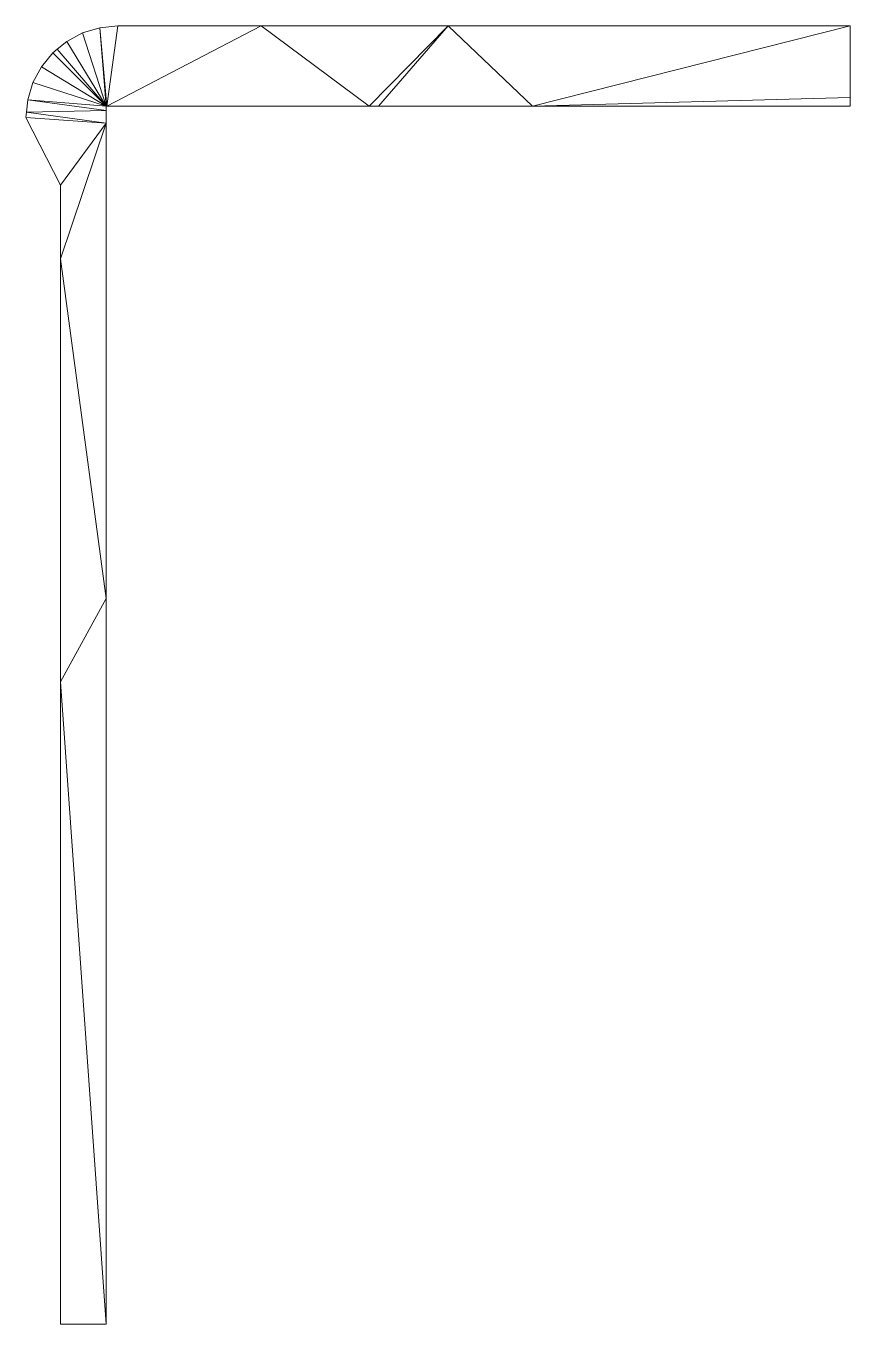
# Model space of a CAD drawing. Header units: inches. Extents: x 919 to 1782, y -1336 to 22.
import ezdxf

# ---------------------------------------------------------------- set-up
doc = ezdxf.new("R2010")
doc.units = ezdxf.units.IN
doc.header["$MEASUREMENT"] = 0
doc.layers.add('C-TOPO', color=7, linetype='Continuous', lineweight=9)

msp = doc.modelspace()

# ---------------------------------------------------------------- meshes
at = {"layer": 'C-TOPO'}
mesh = msp.add_polyface(dxfattribs=at)
corners = [(1003.3, -61.8, -24), (1003.9, -61.8, -24), (1278.6, -61.8, -24), (1288.5, -61.8, -24), (1449.5, -61.8, -24), (1782.1, -61.8, -24), (1782.1, -52.8, -24), (1782.1, 22.2, -24), (1361.4, 22.2, -24), (1165.5, 22.2, -24), (1015.3, 22.2, -24), (996.5, 20.3, -24), (978.5, 14.9, -24), (961.9, 6, -24), (952.1, -2.1, -24), (947.4, -5.9, -24), (935.4, -20.5, -24), (926.6, -37.1, -24), (921.1, -55.1, -24), (919.8, -68.1, -24), (919.3, -73.8, -24), (955.3, -144.4, -23.6), (955.3, -221.5, -23.3), (955.3, -664.3, -21.2), (955.3, -1336.4, -18.2), (1003.3, -1336.4, -18.2), (1003.3, -577.1, -21.6), (1003.3, -79.6, -23.9), (1003.3, -66.4, -24)]
mesh.append_faces([[corners[k] for k in face] for face in [(17, 18, 0), (20, 27, 19), (26, 22, 23), (20, 21, 27), (21, 22, 27), (18, 19, 28), (15, 0, 14), (16, 0, 15), (12, 13, 0), (0, 11, 12), (0, 16, 17), (0, 13, 14), (23, 24, 25), (27, 28, 19), (28, 0, 18), (8, 3, 4), (3, 8, 2), (27, 22, 26), (1, 2, 9), (1, 10, 11), (9, 10, 1), (1, 11, 0), (7, 4, 6), (8, 4, 7), (9, 2, 8), (5, 6, 4), (25, 26, 23)]])

doc.saveas('drawing.dxf')
